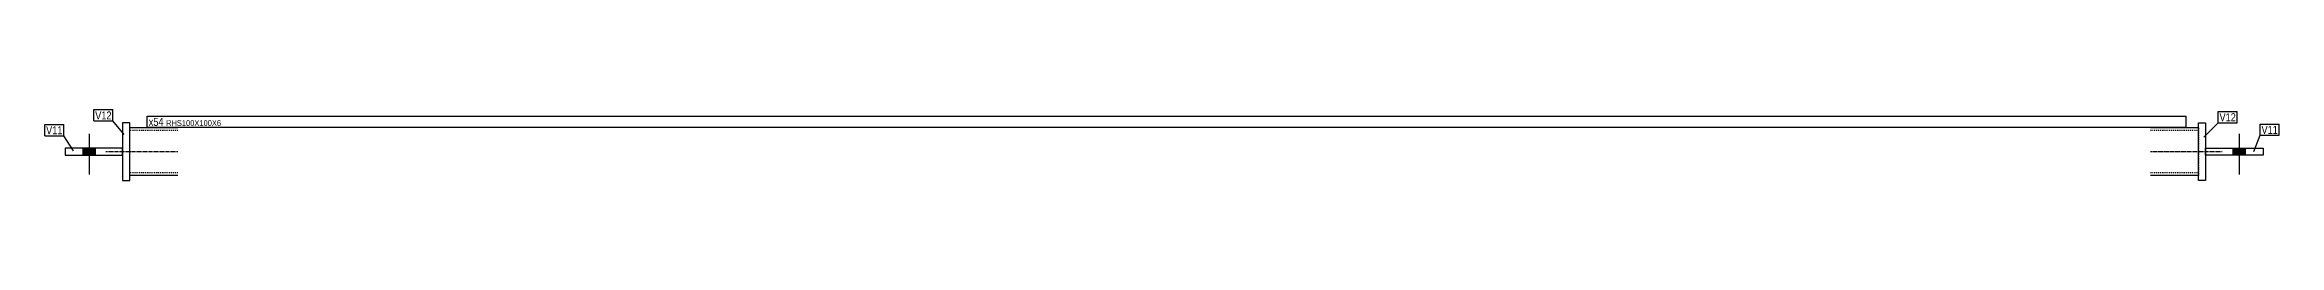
# Model space of a CAD drawing. Header units: millimetres. Extents: x 8 to 15034, y 12 to 386.
# Drawn here: x 10369 to 15034, y 12 to 160 of the extents above; entities that cross this region are included whole.
import ezdxf

# ---------------------------------------------------------------- set-up
doc = ezdxf.new("R2010")
doc.units = ezdxf.units.MM
doc.linetypes.add('DXK_LINE_DOT2', pattern=[3.9198, 1.9599, -1.9599])
doc.linetypes.add('DXK_LINE_DOT3', pattern=[5.9187, 2.979, -0.9799, 0.9799, -0.9799])
doc.layers.add('STÅL', color=7, linetype='Continuous')
doc.layers.add('TEKST', color=7, linetype='Continuous')
doc.styles.add('Arial Narrow', font='ARIALN.TTF', dxfattribs={"height": 0.2})

msp = doc.modelspace()

# ---------------------------------------------------------------- hatches: boundary and pattern name
at = {"layer": 'STÅL', "linetype": 'Continuous'}
for points in [[(10448.9, 64.5), (10474.9, 64.5), (10474.9, 79.5), (10448.9, 79.5)], [(10448.9, 64.5), (10474.9, 64.5), (10474.9, 79.5), (10448.9, 79.5)], [(14962.9, 79.5), (14936.9, 79.5), (14936.9, 64.5), (14962.9, 64.5)], [(14962.9, 79.5), (14936.9, 79.5), (14936.9, 64.5), (14962.9, 64.5)]]:
    msp.add_hatch(color=96, dxfattribs=at).paths.add_polyline_path(points)

# ---------------------------------------------------------------- linework, layer by layer
at = {"layer": 'STÅL', "color": 96, "linetype": 'Continuous'}
for p, q in [((10461.9, 109.5), (10461.9, 24.5)), ((10461.9, 109.5), (10461.9, 24.5)), ((14949.9, 109.5), (14949.9, 24.5)), ((14949.9, 109.5), (14949.9, 24.5)), ((10448.9, 79.5), (10448.9, 64.5)), ((10448.9, 79.5), (10448.9, 64.5)), ((10474.9, 79.5), (10474.9, 64.5)), ((10474.9, 79.5), (10474.9, 64.5)), ((14936.9, 79.5), (14936.9, 64.5)), ((14936.9, 79.5), (14936.9, 64.5)), ((14962.9, 79.5), (14962.9, 64.5)), ((14962.9, 79.5), (14962.9, 64.5))]:
    msp.add_line(p, q, dxfattribs=at)
at = {"layer": 'STÅL', "color": 2, "linetype": 'Continuous'}
for p, q in [((10531.9, 132), (10531.9, 12)), ((10546.9, 132), (10531.9, 132)), ((10546.9, 12), (10546.9, 132)), ((10646.9, 122), (10546.9, 122)), ((14864.9, 122), (14764.9, 122)), ((14864.9, 12), (14864.9, 132)), ((14864.9, 132), (14879.9, 132)), ((14879.9, 132), (14879.9, 12)), ((10411.9, 79.5), (10411.9, 64.5)), ((10531.9, 79.5), (10411.9, 79.5)), ((10411.9, 64.5), (10531.9, 64.5)), ((10531.9, 64.5), (10531.9, 79.5)), ((14879.9, 64.5), (14879.9, 79.5)), ((14879.9, 79.5), (14999.9, 79.5)), ((14999.9, 64.5), (14879.9, 64.5)), ((14999.9, 79.5), (14999.9, 64.5)), ((10531.9, 12), (10546.9, 12)), ((10646.9, 22), (10546.9, 22)), ((14864.9, 22), (14764.9, 22)), ((14879.9, 12), (14864.9, 12))]:
    msp.add_line(p, q, dxfattribs=at)
at = {"layer": 'STÅL', "color": 7, "linetype": 'DXK_LINE_DOT2'}
for p, q in [((10546.9, 22), (10546.9, 122)), ((10646.9, 116), (10546.9, 116)), ((14864.9, 116), (14764.9, 116)), ((14864.9, 122), (14864.9, 22)), ((10646.9, 28), (10546.9, 28)), ((14864.9, 28), (14764.9, 28))]:
    msp.add_line(p, q, dxfattribs=at)
at = {"layer": 'STÅL', "color": 7, "linetype": 'DXK_LINE_DOT3'}
for p, q in [((10496.9, 72), (10646.9, 72)), ((14764.9, 72), (14914.9, 72))]:
    msp.add_line(p, q, dxfattribs=at)

# ---------------------------------------------------------------- wipeouts: each hides what was drawn before it
at = {"color": 0}
for points in [[(14943.1, 135.6), (14943.1, 153.1), (14909, 153.1), (14909, 135.6)], [(10406.3, 108.4), (10406.3, 125.9), (10372.2, 125.9), (10372.2, 108.4)], [(15030.8, 109.2), (15030.8, 126.7), (14996.7, 126.7), (14996.7, 109.2)]]:
    msp.add_wipeout(points, dxfattribs=at).dxf.layer = 'TEKST'

# ---------------------------------------------------------------- next in the draw order: wipeouts: each hides what was drawn before it
for points in [[(10508.8, 139.4), (10508.8, 156.9), (10474.7, 156.9), (10474.7, 139.4)], [(10617.3, 125.9), (10617.3, 143.4), (10586.4, 143.4), (10586.4, 125.9)], [(14943.1, 135.6), (14943.1, 153.1), (14909, 153.1), (14909, 135.6)], [(10406.3, 108.4), (10406.3, 125.9), (10372.2, 125.9), (10372.2, 108.4)], [(15030.8, 109.2), (15030.8, 126.7), (14996.7, 126.7), (14996.7, 109.2)]]:
    msp.add_wipeout(points, dxfattribs=at).dxf.layer = 'TEKST'

# ---------------------------------------------------------------- next in the draw order: linework, layer by layer
at = {"layer": 'TEKST', "color": 7, "linetype": 'Continuous'}
for p, q in [((14906, 156.1), (14946.1, 156.1)), ((14906, 132.6), (14906, 156.1)), ((14946.1, 132.6), (14946.1, 156.1)), ((10369.2, 128.9), (10409.3, 128.9)), ((10369.2, 105.4), (10369.2, 128.9)), ((10369.2, 105.4), (10409.3, 105.4)), ((10409.3, 105.4), (10409.3, 128.9)), ((10429.4, 73.9), (10409.3, 105.4)), ((14876.6, 102.4), (14906, 132.6)), ((14906, 132.6), (14946.1, 132.6)), ((14980.4, 72.6), (14993.7, 106.2)), ((14993.7, 129.7), (15033.8, 129.7)), ((14993.7, 106.2), (14993.7, 129.7)), ((14993.7, 106.2), (15033.8, 106.2)), ((15033.8, 106.2), (15033.8, 129.7))]:
    msp.add_line(p, q, dxfattribs=at)

# ---------------------------------------------------------------- next in the draw order: texts
at = {"layer": 'TEKST', "color": 3, "style": 'Arial Narrow'}
for s, p in [('V12', (14909, 135.6)), ('V11', (10372.2, 108.4)), ('V11', (14996.7, 109.2))]:
    msp.add_text(s, height=16.7, dxfattribs=at).set_placement(p)

# ---------------------------------------------------------------- next in the draw order: wipeouts: each hides what was drawn before it
at = {"color": 0}
for points in [[(10508.8, 139.4), (10508.8, 156.9), (10474.7, 156.9), (10474.7, 139.4)], [(10617.3, 125.9), (10617.3, 143.4), (10586.4, 143.4), (10586.4, 125.9)]]:
    msp.add_wipeout(points, dxfattribs=at).dxf.layer = 'TEKST'

# ---------------------------------------------------------------- next in the draw order: linework, layer by layer
at = {"layer": 'TEKST', "color": 7, "linetype": 'Continuous'}
for p, q in [((10471.7, 159.9), (10511.8, 159.9)), ((10471.7, 136.4), (10471.7, 159.9)), ((10511.8, 136.4), (10511.8, 159.9)), ((10583.4, 122.9), (10583.4, 146.4)), ((10471.7, 136.4), (10511.8, 136.4)), ((10535.2, 107.7), (10511.8, 136.4)), ((10584.2, 121.6), (10583.4, 122.9))]:
    msp.add_line(p, q, dxfattribs=at)

# ---------------------------------------------------------------- next in the draw order: texts
at = {"layer": 'TEKST', "color": 3, "style": 'Arial Narrow'}
msp.add_text('V12', height=16.7, dxfattribs=at).set_placement((10474.7, 139.4))

# ---------------------------------------------------------------- next in the draw order: wipeouts: each hides what was drawn before it
at = {"color": 0}
msp.add_wipeout([(14836.1, 125.9), (14836.1, 138.4), (10622.6, 138.4), (10622.6, 125.9)], dxfattribs=at).dxf.layer = 'TEKST'

# ---------------------------------------------------------------- next in the draw order: wipeouts: each hides what was drawn before it
msp.add_wipeout([(14836.1, 125.9), (14836.1, 138.4), (10622.6, 138.4), (10622.6, 125.9)], dxfattribs=at).dxf.layer = 'TEKST'

# ---------------------------------------------------------------- next in the draw order: linework, layer by layer
at = {"layer": 'TEKST', "color": 7, "linetype": 'Continuous'}
for p, q in [((10583.4, 146.4), (14839.1, 146.4)), ((14839.1, 122.9), (14839.1, 146.4)), ((10583.4, 122.9), (14839.1, 122.9))]:
    msp.add_line(p, q, dxfattribs=at)

# ---------------------------------------------------------------- next in the draw order: texts
at = {"layer": 'TEKST', "color": 3, "style": 'Arial Narrow'}
for s, height, p in [('x54', 16.7, (10586.4, 125.9)), ('RHS100X100X6', 11.93, (10622.6, 125.9))]:
    msp.add_text(s, height=height, dxfattribs=at).set_placement(p)

doc.saveas('drawing.dxf')
